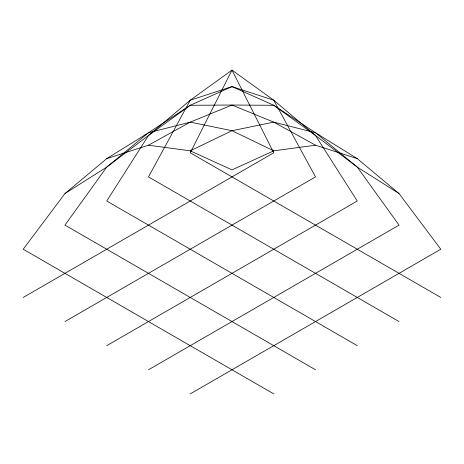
<?xml version="1.0" encoding="UTF-8"?>
<svg xmlns="http://www.w3.org/2000/svg" width="464" height="464" viewBox="0 0 464 464"><rect width="100%" height="100%" fill="white"/><g stroke="black" fill="none" stroke-linecap="round" stroke-linejoin="round"><path stroke-width="0.7" d="M190.24 393.89L440.8 249.232L399.04 193.558L357.28 167.092L315.52 135.511L273.76 100.212L232 86.606L190.24 105.282L148.48 132.75L106.72 158.647L64.96 193.558L23.2 249.232L273.76 393.89M64.96 193.558L106.72 167.092L148.48 135.511L190.24 105.282L232 105.032L273.76 105.282L315.52 132.75L357.28 158.647L399.04 193.558M23.2 297.447L273.76 152.789L232 70.11L190.24 100.212L148.48 135.511L106.72 201.011L357.28 345.668M64.96 321.558L315.52 176.9L273.76 100.212L232 70.11L190.24 152.789L440.8 297.447M106.72 345.668L357.28 201.011L315.52 135.511L273.76 105.282L232 86.606L190.24 100.212L148.48 176.9L399.04 321.558M148.48 369.779L399.04 225.121L357.28 167.092L315.52 132.75L273.76 122.136L232 105.032L190.24 122.136L148.48 145.191L106.72 158.647M148.48 145.191L190.24 150.846L232 130.703L273.76 122.136L315.52 145.191L357.28 158.647M315.52 145.191L273.76 150.846L232 169.87L190.24 150.846M273.76 150.846L232 130.703L190.24 122.136L148.48 132.75L106.72 167.092L64.96 225.121L315.52 369.779"/></g></svg>
